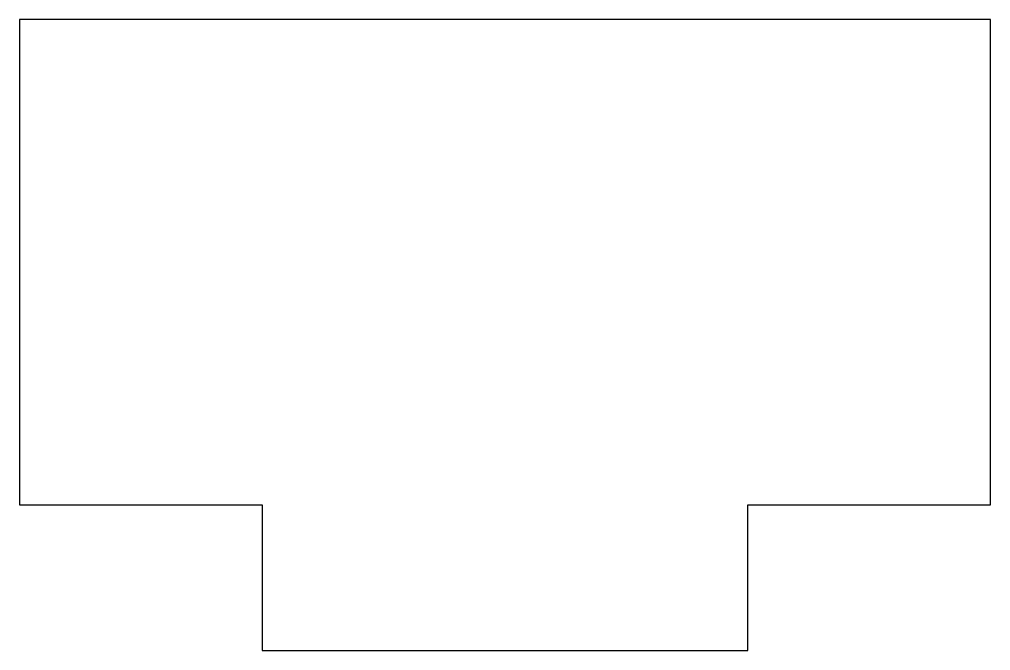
# Model space of a CAD drawing. Header units: millimetres. Extents: x -5 to 15, y 0 to 13.
import ezdxf

# ---------------------------------------------------------------- set-up
doc = ezdxf.new("R2010")
doc.units = ezdxf.units.MM

msp = doc.modelspace()

# ---------------------------------------------------------------- linework, layer by layer
at = {"color": 7, "linetype": 'Continuous'}
for p, q in [((15, 13), (-5, 13)), ((-5, 13), (-5, 3)), ((15, 3), (15, 13)), ((-5, 3), (0, 3)), ((0, 3), (0, 0)), ((10, 0), (10, 3)), ((10, 3), (15, 3)), ((0, 0), (10, 0))]:
    msp.add_line(p, q, dxfattribs=at)

doc.saveas('drawing.dxf')
